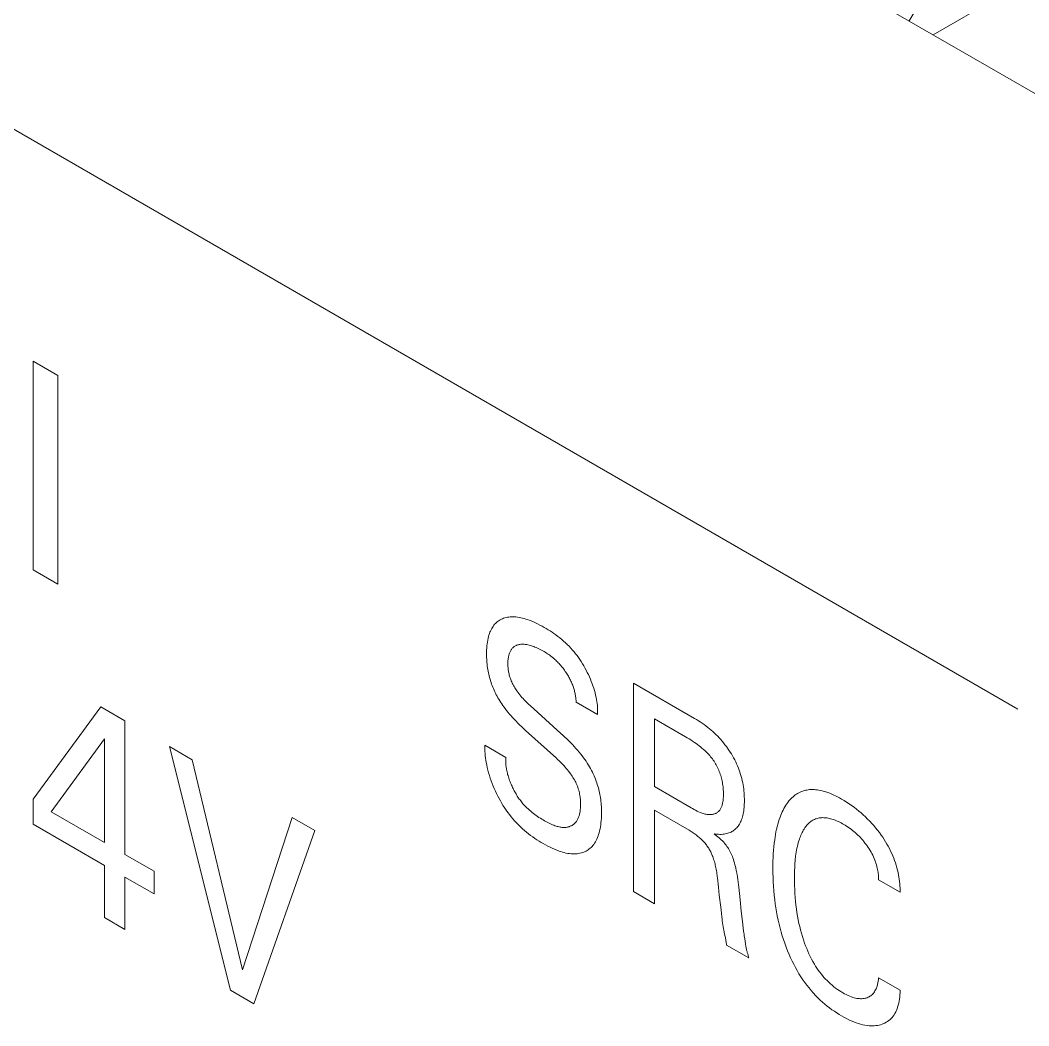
# Model space of a CAD drawing. Header units: inches. Extents: x 67578 to 72421, y -34894 to -31675.
# Drawn here: x 69247.18 to 69257.87, y -33300.8 to -33290.14 of the extents above; entities that cross this region are included whole.
import ezdxf

# ---------------------------------------------------------------- set-up
doc = ezdxf.new("R2010")
doc.units = ezdxf.units.IN
doc.header["$MEASUREMENT"] = 0

# ---------------------------------------------------------------- blocks, each defined once
blk = doc.blocks.new('ET200S')
at = {"lineweight": 0}
for p, q in [((79.1105, 33.7746), (69.7403, 39.1844)), ((75.7689, 31.5398), (65.8223, 37.2823)), ((75.2032, 36.0304), (76.3531, 36.6942)), ((75.1325, 36.2753), (75.0441, 36.1223)), ((69.2105, 32.4684), (69.2105, 33.8565)), ((69.2105, 33.8565), (69.3749, 33.7616)), ((69.3749, 33.7616), (69.3749, 32.3735)), ((69.3749, 32.3735), (69.2105, 32.4684)), ((73.2083, 30.3257), (73.2083, 31.7138)), ((73.2083, 31.7138), (73.6153, 31.4788)), ((72.9686, 31.5049), (72.8267, 31.5869)), ((69.2103, 30.9418), (69.6608, 31.5553)), ((69.6608, 31.5553), (69.8222, 31.462)), ((72.5196, 31.5644), (72.7253, 31.3788)), ((69.8222, 31.462), (69.8222, 30.5727)), ((73.3481, 31.4757), (73.3481, 31.0242)), ((73.5544, 31.3566), (73.3481, 31.4757)), ((72.6949, 31.2134), (72.4892, 31.399)), ((69.6854, 31.3433), (69.3298, 30.857)), ((69.6854, 30.6518), (69.6854, 31.3433)), ((70.5239, 29.6689), (70.1184, 31.291)), ((70.1184, 31.291), (70.2698, 31.2037)), ((72.2184, 31.2996), (72.3589, 31.2185)), ((70.2698, 31.2037), (70.6043, 29.8044)), ((73.3481, 31.0242), (73.5914, 30.8837)), ((69.2103, 30.7745), (69.2103, 30.9418)), ((69.3298, 30.857), (69.6854, 30.6518)), ((73.3481, 30.8668), (73.3481, 30.2451)), ((73.5783, 30.7338), (73.3481, 30.8668)), ((69.6854, 30.5003), (69.2103, 30.7745)), ((70.6043, 29.8044), (70.9345, 30.8199)), ((70.9345, 30.8199), (71.0859, 30.7325)), ((71.0859, 30.7325), (70.6804, 29.5786)), ((69.8222, 30.5727), (70.0156, 30.4611)), ((69.6854, 30.153), (69.6854, 30.5003)), ((70.0156, 30.4611), (70.0156, 30.3096)), ((69.8222, 30.4212), (69.8222, 30.074)), ((70.0156, 30.3096), (69.8222, 30.4212)), ((73.7739, 30.3544), (73.7673, 30.4162)), ((74.9839, 30.3208), (74.8405, 30.4035)), ((73.3481, 30.2451), (73.2083, 30.3257)), ((69.8222, 30.074), (69.6854, 30.153)), ((73.9339, 30.1272), (73.9419, 30.0616)), ((73.9759, 29.8836), (73.8274, 29.9693)), ((73.9539, 29.9781), (73.9489, 30.0107)), ((74.8405, 29.7513), (74.9839, 29.6685)), ((70.6804, 29.5786), (70.5239, 29.6689))]:
    blk.add_line(p, q, dxfattribs=at)
for points in [[(72.9686, 31.5049), (72.9693, 31.5167), (72.9695, 31.5287), (72.9693, 31.541), (72.9687, 31.5534), (72.9677, 31.5661), (72.9662, 31.5789), (72.9644, 31.5919), (72.9622, 31.6051), (72.9597, 31.6184), (72.9564, 31.6334), (72.9526, 31.6486), (72.9484, 31.6639), (72.9437, 31.6792), (72.9387, 31.6945), (72.9332, 31.7099), (72.9274, 31.7252), (72.9211, 31.7406), (72.9146, 31.7555), (72.9078, 31.7704), (72.9006, 31.7852), (72.8932, 31.7999), (72.8854, 31.8144), (72.8773, 31.8287), (72.8689, 31.8428), (72.8602, 31.8567), (72.8512, 31.8703), (72.842, 31.8836), (72.8326, 31.8967), (72.8229, 31.9094), (72.813, 31.9218), (72.8029, 31.9338), (72.7913, 31.9468), (72.7794, 31.9593), (72.7674, 31.9713), (72.7552, 31.9829), (72.7428, 31.994), (72.7302, 32.0048), (72.7175, 32.0151), (72.7047, 32.025), (72.6919, 32.0345), (72.6789, 32.0437), (72.6659, 32.0525), (72.6529, 32.061), (72.6398, 32.0692), (72.6268, 32.077), (72.6138, 32.0846), (72.5992, 32.0927), (72.5847, 32.1005), (72.5703, 32.1079), (72.5559, 32.1149), (72.5416, 32.1214), (72.5273, 32.1274), (72.5131, 32.1329), (72.5019, 32.1368), (72.4908, 32.1404), (72.4797, 32.1437), (72.4686, 32.1465), (72.4577, 32.149), (72.4468, 32.1511), (72.4361, 32.1527), (72.4255, 32.1539), (72.4156, 32.1547), (72.4059, 32.155), (72.3963, 32.1549), (72.3869, 32.1543), (72.3776, 32.1534), (72.3685, 32.152), (72.3596, 32.1501), (72.3509, 32.1478), (72.3432, 32.1453), (72.3357, 32.1424), (72.3284, 32.1391), (72.3213, 32.1355), (72.3144, 32.1314), (72.3077, 32.1269), (72.3013, 32.1221), (72.2952, 32.1168), (72.2893, 32.1112), (72.2837, 32.1052), (72.2784, 32.0987), (72.2733, 32.0917), (72.2686, 32.0845), (72.2641, 32.0768), (72.2599, 32.0689), (72.256, 32.0606), (72.2525, 32.052), (72.2492, 32.0431), (72.2461, 32.0339), (72.2434, 32.0245), (72.2404, 32.0125), (72.2378, 32.0001), (72.2356, 31.9874), (72.2338, 31.9744), (72.2324, 31.9611), (72.2313, 31.9476), (72.2305, 31.9339), (72.2301, 31.9199), (72.23, 31.9058)], [(72.5196, 31.5644), (72.5118, 31.5716), (72.504, 31.579), (72.4962, 31.5865), (72.4885, 31.5942), (72.4809, 31.6021), (72.4733, 31.6102), (72.4659, 31.6185), (72.4586, 31.6271), (72.4514, 31.6358), (72.4444, 31.6449), (72.4376, 31.6541), (72.4326, 31.6612), (72.4277, 31.6684), (72.4229, 31.6757), (72.4183, 31.6832), (72.4139, 31.6907), (72.4096, 31.6983), (72.4055, 31.706), (72.4016, 31.7138), (72.3979, 31.7216), (72.3945, 31.7294), (72.3913, 31.7373), (72.3883, 31.7452), (72.3858, 31.7525), (72.3836, 31.7598), (72.3815, 31.7671), (72.3797, 31.7744), (72.3781, 31.7816), (72.3767, 31.7888), (72.3755, 31.796), (72.3745, 31.8031), (72.3736, 31.8101), (72.3729, 31.8171), (72.3724, 31.824), (72.3721, 31.8309), (72.3719, 31.8376), (72.3719, 31.8446), (72.372, 31.8514), (72.3723, 31.8581), (72.3727, 31.8647), (72.3734, 31.8712), (72.3742, 31.8775), (72.3751, 31.8838), (72.3763, 31.8898), (72.3776, 31.8957), (72.3791, 31.9015), (72.3808, 31.9071), (72.3825, 31.912), (72.3843, 31.9167), (72.3863, 31.9213), (72.3884, 31.9258), (72.3907, 31.9301), (72.3932, 31.9342), (72.3957, 31.9381), (72.3985, 31.9418), (72.4014, 31.9453), (72.4044, 31.9486), (72.4076, 31.9516), (72.4111, 31.9545), (72.4146, 31.9572), (72.4183, 31.9596), (72.4222, 31.9618), (72.4262, 31.9638), (72.4303, 31.9655), (72.4345, 31.9671), (72.4388, 31.9684), (72.4432, 31.9695), (72.4477, 31.9705), (72.4523, 31.9712), (72.4578, 31.9719), (72.4633, 31.9723), (72.469, 31.9724), (72.4747, 31.9724), (72.4805, 31.9721), (72.4863, 31.9715), (72.4923, 31.9708), (72.4982, 31.9698), (72.5057, 31.9684), (72.5133, 31.9666), (72.521, 31.9646), (72.5287, 31.9623), (72.5364, 31.9597), (72.5442, 31.9569), (72.5521, 31.9539), (72.5608, 31.9502), (72.5696, 31.9463), (72.5784, 31.9422), (72.5872, 31.9378), (72.5961, 31.9332), (72.6049, 31.9283), (72.6138, 31.9233), (72.6213, 31.9187), (72.6288, 31.9141), (72.6363, 31.9092), (72.6438, 31.9041), (72.6512, 31.8988), (72.6587, 31.8933), (72.6661, 31.8875), (72.6757, 31.8796), (72.6852, 31.8712)], [(72.23, 31.9058), (72.2301, 31.8949), (72.2304, 31.8839), (72.2308, 31.8728), (72.2315, 31.8616), (72.2324, 31.8503), (72.2335, 31.8389), (72.2349, 31.8274), (72.2365, 31.8158), (72.2383, 31.8041), (72.2402, 31.7936), (72.2423, 31.783), (72.2446, 31.7724), (72.2472, 31.7616), (72.25, 31.7509), (72.253, 31.7401), (72.2562, 31.7293), (72.2597, 31.7185), (72.2634, 31.7076), (72.2672, 31.6973), (72.2712, 31.687), (72.2755, 31.6768), (72.2799, 31.6665), (72.2846, 31.6563), (72.2894, 31.6462), (72.2945, 31.6362), (72.2998, 31.6262), (72.3053, 31.6164), (72.3115, 31.6058), (72.3179, 31.5953), (72.3246, 31.585), (72.3314, 31.5748), (72.3384, 31.5647), (72.3455, 31.5549), (72.3528, 31.5451), (72.3626, 31.5324), (72.3726, 31.52), (72.3827, 31.5078), (72.3931, 31.4959), (72.4035, 31.4842), (72.4141, 31.4727), (72.4263, 31.4597), (72.4387, 31.4471), (72.4512, 31.4347), (72.4638, 31.4225), (72.4765, 31.4107), (72.4892, 31.399)], [(72.6852, 31.8712), (72.6908, 31.866), (72.6964, 31.8606), (72.702, 31.8551), (72.7075, 31.8495), (72.7129, 31.8437), (72.7184, 31.8377), (72.7237, 31.8315), (72.729, 31.8253), (72.7343, 31.8188), (72.7394, 31.8123), (72.7444, 31.8056), (72.7494, 31.7989), (72.7543, 31.792), (72.7585, 31.7857), (72.7627, 31.7793), (72.7668, 31.7729), (72.7708, 31.7664), (72.7747, 31.7598), (72.7784, 31.7532), (72.7821, 31.7465), (72.7856, 31.7397), (72.789, 31.7329), (72.7922, 31.7261), (72.7953, 31.7193), (72.7982, 31.7125), (72.801, 31.7057), (72.8036, 31.6989), (72.8061, 31.692), (72.8084, 31.6851), (72.8106, 31.6783), (72.8127, 31.6714), (72.8146, 31.6646), (72.8164, 31.6577), (72.818, 31.6511), (72.8195, 31.6444), (72.8208, 31.6378), (72.822, 31.6312), (72.8231, 31.6247), (72.824, 31.6182), (72.8248, 31.6118), (72.8255, 31.6055), (72.826, 31.5992), (72.8264, 31.593), (72.8267, 31.5869)], [(73.7449, 30.7105), (73.7549, 30.7089), (73.7648, 30.7077), (73.7745, 30.7069), (73.7842, 30.7066), (73.7933, 30.7067), (73.8024, 30.7072), (73.8112, 30.7082), (73.8199, 30.7096), (73.8282, 30.7114), (73.8364, 30.7136), (73.8443, 30.7163), (73.8521, 30.7194), (73.8581, 30.7223), (73.8641, 30.7255), (73.8698, 30.7289), (73.8754, 30.7327), (73.8808, 30.7367), (73.886, 30.7411), (73.891, 30.7458), (73.8958, 30.7507), (73.9004, 30.7559), (73.9048, 30.7615), (73.9094, 30.768), (73.9138, 30.775), (73.9179, 30.7823), (73.9216, 30.7898), (73.9252, 30.7977), (73.9284, 30.8059), (73.9313, 30.8144), (73.934, 30.8231), (73.9364, 30.8321), (73.9387, 30.8422), (73.9407, 30.8526), (73.9424, 30.8633), (73.9438, 30.8741), (73.945, 30.8852), (73.9458, 30.8965), (73.9464, 30.9079), (73.9468, 30.9195), (73.9469, 30.9312), (73.9468, 30.9439), (73.9465, 30.9567), (73.9458, 30.9696), (73.9449, 30.9826), (73.9437, 30.9958), (73.9421, 31.0092), (73.9403, 31.0226), (73.9381, 31.0362), (73.9355, 31.0499), (73.9326, 31.0637), (73.9293, 31.0776), (73.9256, 31.0916), (73.9215, 31.1056), (73.917, 31.1197), (73.9122, 31.1338), (73.9069, 31.1478), (73.9012, 31.1618), (73.8953, 31.1754), (73.889, 31.1889), (73.8823, 31.2023), (73.8753, 31.2156), (73.8679, 31.2288), (73.8603, 31.2417), (73.8523, 31.2545), (73.8441, 31.267), (73.8355, 31.2795), (73.8268, 31.2917), (73.8177, 31.3036), (73.8085, 31.3152), (73.7991, 31.3266), (73.7895, 31.3377), (73.7797, 31.3485), (73.7692, 31.3596), (73.7585, 31.3704), (73.7477, 31.3808), (73.7368, 31.3909), (73.7258, 31.4006), (73.7146, 31.41), (73.7035, 31.4191), (73.691, 31.4287), (73.6784, 31.438), (73.6658, 31.4469), (73.6532, 31.4554), (73.6406, 31.4636), (73.6279, 31.4714), (73.6153, 31.4788)], [(72.9954, 30.8579), (72.9952, 30.8691), (72.9949, 30.8804), (72.9944, 30.8918), (72.9937, 30.9033), (72.9927, 30.9149), (72.9916, 30.9266), (72.9902, 30.9384), (72.9885, 30.9503), (72.9865, 30.9623), (72.9846, 30.9731), (72.9823, 30.984), (72.9799, 30.995), (72.9772, 31.006), (72.9743, 31.017), (72.9711, 31.0281), (72.9676, 31.0393), (72.9639, 31.0504), (72.96, 31.0615), (72.9554, 31.0735), (72.9506, 31.0855), (72.9455, 31.0974), (72.9401, 31.1093), (72.9344, 31.121), (72.9284, 31.1327), (72.9222, 31.1443), (72.9157, 31.1557), (72.9082, 31.1683), (72.9004, 31.1808), (72.8924, 31.193), (72.8841, 31.205), (72.8756, 31.2168), (72.8669, 31.2284), (72.8567, 31.2414), (72.8464, 31.2542), (72.8359, 31.2667), (72.8252, 31.279), (72.8144, 31.291), (72.8034, 31.3028), (72.7906, 31.3161), (72.7778, 31.3291), (72.7648, 31.3419), (72.7517, 31.3545), (72.7385, 31.3667), (72.7253, 31.3788)], [(73.5544, 31.3566), (73.5663, 31.3496), (73.5782, 31.3424), (73.5901, 31.335), (73.6019, 31.3273), (73.6138, 31.3193), (73.6256, 31.311), (73.6353, 31.3039), (73.6451, 31.2965), (73.6548, 31.2889), (73.6644, 31.2809), (73.674, 31.2727), (73.6835, 31.2641), (73.6902, 31.2578), (73.6968, 31.2514), (73.7033, 31.2447), (73.7097, 31.2378), (73.716, 31.2307), (73.7222, 31.2234), (73.7282, 31.2159), (73.7338, 31.2085), (73.7393, 31.2009), (73.7446, 31.1931), (73.7497, 31.1852), (73.7546, 31.1772), (73.7593, 31.169), (73.7638, 31.1607), (73.7681, 31.1523), (73.7721, 31.1438), (73.776, 31.1348), (73.7797, 31.1259), (73.7831, 31.1168), (73.7863, 31.1078), (73.7892, 31.0988), (73.7918, 31.0898), (73.7943, 31.0808), (73.7964, 31.0719), (73.7984, 31.063), (73.8004, 31.0527), (73.8022, 31.0425), (73.8036, 31.0324), (73.8048, 31.0224), (73.8057, 31.0124), (73.8064, 31.0026), (73.8069, 30.9929), (73.8071, 30.9832), (73.8072, 30.9736), (73.807, 30.9647), (73.8067, 30.956), (73.8062, 30.9474), (73.8055, 30.9389), (73.8046, 30.9305), (73.8034, 30.9224), (73.8019, 30.9145), (73.8007, 30.9092), (73.7994, 30.9039), (73.798, 30.8989), (73.7964, 30.8939), (73.7946, 30.8892), (73.7926, 30.8846), (73.7906, 30.8802), (73.7883, 30.876), (73.7858, 30.872), (73.7832, 30.8683), (73.7804, 30.8647), (73.7774, 30.8614), (73.7742, 30.8584), (73.7709, 30.8555), (73.7674, 30.8529), (73.7638, 30.8505), (73.76, 30.8483), (73.7561, 30.8463), (73.7521, 30.8446), (73.7479, 30.843), (73.7436, 30.8417), (73.7393, 30.8406), (73.7348, 30.8397), (73.7302, 30.839), (73.7256, 30.8385), (73.7209, 30.8382), (73.7161, 30.8382), (73.7113, 30.8383), (73.705, 30.8388), (73.6986, 30.8396), (73.6922, 30.8407), (73.6857, 30.8421), (73.6792, 30.8438), (73.6726, 30.8457), (73.6659, 30.8479), (73.6592, 30.8503), (73.6525, 30.8529), (73.6423, 30.8572), (73.6322, 30.8619), (73.622, 30.867), (73.6117, 30.8723), (73.6015, 30.8779), (73.5914, 30.8837)], [(72.2184, 31.2996), (72.2181, 31.2862), (72.2182, 31.2724), (72.2187, 31.2584), (72.2197, 31.2441), (72.2211, 31.2296), (72.2229, 31.2149), (72.2251, 31.1999), (72.2277, 31.1848), (72.2307, 31.1695), (72.2346, 31.1522), (72.2389, 31.1347), (72.2437, 31.117), (72.249, 31.0994), (72.2547, 31.0816), (72.2609, 31.0639), (72.2675, 31.0461), (72.2745, 31.0284), (72.2816, 31.0115), (72.289, 30.9947), (72.2968, 30.9781), (72.305, 30.9615), (72.3135, 30.9452), (72.3224, 30.929), (72.3315, 30.9131), (72.341, 30.8975), (72.3508, 30.8821), (72.3609, 30.867), (72.3713, 30.8522), (72.382, 30.8378), (72.3929, 30.8238), (72.4041, 30.8103), (72.4164, 30.7961), (72.4291, 30.7824), (72.442, 30.7693), (72.4551, 30.7566), (72.4684, 30.7443), (72.4818, 30.7326), (72.4955, 30.7212), (72.5092, 30.7103), (72.5231, 30.6999), (72.5371, 30.6898), (72.5511, 30.6801), (72.5651, 30.6708), (72.5792, 30.6619), (72.5932, 30.6534), (72.6073, 30.6452), (72.6225, 30.6366), (72.6377, 30.6285), (72.6529, 30.6208), (72.6679, 30.6137), (72.6829, 30.607), (72.6979, 30.6009), (72.7127, 30.5955), (72.7244, 30.5916), (72.7359, 30.5881), (72.7474, 30.585), (72.7588, 30.5824), (72.7701, 30.5802), (72.7813, 30.5785), (72.7924, 30.5773), (72.8033, 30.5766), (72.8134, 30.5765), (72.8233, 30.5768), (72.8331, 30.5775), (72.8427, 30.5788), (72.852, 30.5806), (72.8612, 30.5828), (72.8701, 30.5855), (72.8788, 30.5888), (72.8864, 30.5921), (72.8937, 30.5958), (72.9008, 30.5999), (72.9077, 30.6044), (72.9143, 30.6093), (72.9207, 30.6146), (72.9268, 30.6202), (72.9327, 30.6263), (72.9383, 30.6327), (72.9436, 30.6395), (72.9494, 30.6478), (72.9548, 30.6566), (72.9598, 30.6659), (72.9645, 30.6755), (72.9687, 30.6856), (72.9727, 30.696), (72.9763, 30.7067), (72.9795, 30.7178), (72.9824, 30.7292), (72.9854, 30.7424), (72.9879, 30.7559), (72.99, 30.7697), (72.9918, 30.7838), (72.9932, 30.7982), (72.9943, 30.8128), (72.995, 30.8276), (72.9953, 30.8427), (72.9954, 30.8579)], [(72.4975, 30.8839), (72.4911, 30.8903), (72.4848, 30.8969), (72.4786, 30.9037), (72.4725, 30.9107), (72.4675, 30.9167), (72.4625, 30.9228), (72.4577, 30.929), (72.4529, 30.9354), (72.4482, 30.9419), (72.4436, 30.9485), (72.4391, 30.9552), (72.4347, 30.962), (72.4304, 30.9689), (72.4261, 30.9759), (72.422, 30.983), (72.418, 30.9901), (72.414, 30.9974), (72.4102, 31.0046), (72.4065, 31.012), (72.4029, 31.0194), (72.3994, 31.0268), (72.3961, 31.0343), (72.3928, 31.0418), (72.3897, 31.0493), (72.3865, 31.0574), (72.3834, 31.0655), (72.3805, 31.0736), (72.3778, 31.0817), (72.3752, 31.0898), (72.3728, 31.0979), (72.3705, 31.106), (72.3684, 31.114), (72.3665, 31.122), (72.3648, 31.1299), (72.3632, 31.1378), (72.362, 31.1444), (72.361, 31.151), (72.3601, 31.1575), (72.3593, 31.1639), (72.3587, 31.1703), (72.3582, 31.1766), (72.3578, 31.1829), (72.3576, 31.189), (72.3576, 31.1951), (72.3577, 31.2011), (72.3579, 31.207), (72.3583, 31.2128), (72.3589, 31.2185)], [(72.6949, 31.2134), (72.7034, 31.2056), (72.7119, 31.1977), (72.7203, 31.1895), (72.7287, 31.1812), (72.7369, 31.1727), (72.7451, 31.164), (72.7532, 31.155), (72.7612, 31.1458), (72.769, 31.1364), (72.7767, 31.1267), (72.7842, 31.1167), (72.7896, 31.1091), (72.7949, 31.1015), (72.8001, 31.0937), (72.8051, 31.0858), (72.81, 31.0777), (72.8146, 31.0696), (72.8191, 31.0614), (72.8234, 31.0532), (72.8274, 31.0449), (72.8311, 31.0366), (72.8346, 31.0282), (72.8378, 31.0198), (72.8409, 31.0108), (72.8436, 31.0019), (72.846, 30.9929), (72.8481, 30.984), (72.8499, 30.9751), (72.8515, 30.9662), (72.8527, 30.9574), (72.8538, 30.9487), (72.8546, 30.94), (72.8552, 30.9314), (72.8556, 30.9228), (72.8559, 30.9142), (72.856, 30.9056), (72.8559, 30.8971), (72.8555, 30.8888), (72.855, 30.8806), (72.8543, 30.8725), (72.8534, 30.8646), (72.8523, 30.8569), (72.8509, 30.8494), (72.8496, 30.8434), (72.8482, 30.8375), (72.8466, 30.8318), (72.8449, 30.8263), (72.843, 30.8209), (72.8409, 30.8156), (72.8387, 30.8106), (72.8363, 30.8057), (72.8337, 30.8011), (72.831, 30.7966), (72.828, 30.7923), (72.8251, 30.7884), (72.822, 30.7847), (72.8187, 30.7812), (72.8153, 30.7779), (72.8118, 30.7748), (72.8081, 30.7719), (72.8043, 30.7692), (72.8003, 30.7667), (72.7963, 30.7644), (72.7921, 30.7623), (72.7878, 30.7603), (72.7834, 30.7586), (72.779, 30.7571), (72.7744, 30.7558), (72.7697, 30.7547), (72.765, 30.7538), (72.7601, 30.7531), (72.7552, 30.7526), (72.7503, 30.7523), (72.7452, 30.7522), (72.7389, 30.7524), (72.7325, 30.7529), (72.726, 30.7538), (72.7194, 30.7549), (72.7127, 30.7563), (72.706, 30.7579), (72.6992, 30.7598), (72.6924, 30.762), (72.6855, 30.7644), (72.6785, 30.767), (72.6698, 30.7705), (72.661, 30.7744), (72.6521, 30.7785), (72.6432, 30.7829), (72.6342, 30.7875), (72.6253, 30.7924), (72.6163, 30.7974), (72.6073, 30.8026), (72.5978, 30.8082), (72.5884, 30.8139), (72.579, 30.8199), (72.5697, 30.826), (72.5604, 30.8323), (72.5511, 30.8389), (72.5419, 30.8457), (72.5328, 30.8528), (72.5238, 30.8601), (72.5149, 30.8678), (72.5061, 30.8757), (72.4975, 30.8839)], [(74.9839, 30.3208), (74.9839, 30.3346), (74.9836, 30.3486), (74.9829, 30.363), (74.9817, 30.3775), (74.9802, 30.3923), (74.9782, 30.4073), (74.9759, 30.4224), (74.9731, 30.4377), (74.9699, 30.4531), (74.9662, 30.4689), (74.9621, 30.4848), (74.9575, 30.5007), (74.9525, 30.5166), (74.9471, 30.5325), (74.9411, 30.5484), (74.9348, 30.5642), (74.9279, 30.58), (74.9205, 30.5958), (74.9127, 30.6114), (74.9045, 30.6269), (74.8958, 30.6423), (74.8868, 30.6574), (74.8775, 30.6723), (74.8678, 30.687), (74.8579, 30.7014), (74.846, 30.7179), (74.8337, 30.734), (74.8211, 30.7496), (74.8083, 30.7648), (74.7952, 30.7796), (74.7819, 30.7939), (74.7676, 30.8086), (74.7531, 30.8227), (74.7385, 30.8362), (74.7237, 30.8493), (74.7088, 30.8619), (74.6938, 30.874), (74.6772, 30.8867), (74.6606, 30.8988), (74.6439, 30.9103), (74.6272, 30.9213), (74.6104, 30.9317), (74.5936, 30.9416), (74.5806, 30.9488), (74.5675, 30.9558), (74.5545, 30.9624), (74.5415, 30.9686), (74.5286, 30.9744), (74.5157, 30.9798), (74.5029, 30.9847), (74.4901, 30.9891), (74.4774, 30.993), (74.4648, 30.9964), (74.4524, 30.9993), (74.4419, 31.0012), (74.4316, 31.0028), (74.4213, 31.0039), (74.4112, 31.0046), (74.4012, 31.0049), (74.3913, 31.0048), (74.3816, 31.0042), (74.3721, 31.0033), (74.3627, 31.0019), (74.3535, 31), (74.3446, 30.9978), (74.3358, 30.9951), (74.3268, 30.9918), (74.3181, 30.9881), (74.3097, 30.9839), (74.3014, 30.9793), (74.2934, 30.9743), (74.2856, 30.9689), (74.2781, 30.9631), (74.2708, 30.9569), (74.2637, 30.9504), (74.2569, 30.9436), (74.2502, 30.9365), (74.2438, 30.929), (74.2365, 30.9198), (74.2296, 30.9103), (74.2229, 30.9003), (74.2165, 30.89), (74.2104, 30.8794), (74.2046, 30.8684), (74.1991, 30.8571), (74.1939, 30.8455), (74.189, 30.8337), (74.1843, 30.8215), (74.1789, 30.8061), (74.1738, 30.7903), (74.1692, 30.7742), (74.1649, 30.7577), (74.161, 30.7409), (74.1574, 30.7238), (74.1541, 30.7064), (74.1512, 30.6888), (74.1486, 30.671), (74.1456, 30.6478), (74.1431, 30.6243), (74.1411, 30.6004), (74.1394, 30.5763), (74.1382, 30.5519), (74.1373, 30.5273), (74.1368, 30.5025), (74.1367, 30.4774)], [(74.2852, 30.5337), (74.2882, 30.5616), (74.29, 30.5749), (74.2921, 30.5881), (74.2943, 30.6011), (74.2968, 30.6139), (74.2995, 30.6265), (74.3024, 30.6389), (74.3056, 30.651), (74.3091, 30.6629), (74.3129, 30.6746), (74.3161, 30.6837), (74.3195, 30.6927), (74.323, 30.7014), (74.3268, 30.7099), (74.3308, 30.7183), (74.335, 30.7264), (74.3394, 30.7342), (74.344, 30.7418), (74.3488, 30.7492), (74.3539, 30.7563), (74.3581, 30.7617), (74.3624, 30.7669), (74.3668, 30.7719), (74.3714, 30.7767), (74.3762, 30.7813), (74.3811, 30.7857), (74.3862, 30.7898), (74.3914, 30.7937), (74.3967, 30.7973), (74.4023, 30.8006), (74.4079, 30.8037), (74.4138, 30.8065), (74.4198, 30.809), (74.4256, 30.811), (74.4316, 30.8128), (74.4377, 30.8143), (74.4439, 30.8156), (74.4503, 30.8165), (74.4567, 30.8172), (74.4633, 30.8177), (74.4699, 30.8178), (74.4767, 30.8177), (74.4835, 30.8173), (74.4905, 30.8166), (74.4975, 30.8157), (74.5045, 30.8145), (74.5129, 30.8127), (74.5213, 30.8106), (74.5298, 30.8082), (74.5384, 30.8054), (74.547, 30.8023), (74.5556, 30.7989), (74.5643, 30.7952), (74.573, 30.7913), (74.5818, 30.787), (74.5905, 30.7825), (74.5993, 30.7778), (74.6081, 30.7728), (74.618, 30.767), (74.6278, 30.7608), (74.6377, 30.7543), (74.6475, 30.7476), (74.6572, 30.7404), (74.667, 30.7329), (74.6759, 30.7257), (74.6847, 30.7182), (74.6935, 30.7104), (74.7021, 30.7023), (74.7107, 30.6939), (74.7191, 30.6851), (74.7271, 30.6765), (74.7349, 30.6676), (74.7425, 30.6584), (74.75, 30.649), (74.7573, 30.6393), (74.7645, 30.6294), (74.7713, 30.6195), (74.7779, 30.6095), (74.7842, 30.5992), (74.7903, 30.5888), (74.7961, 30.5783), (74.8016, 30.5676), (74.8067, 30.5568), (74.8114, 30.5462), (74.8157, 30.5354), (74.8197, 30.5246), (74.8233, 30.5138), (74.8266, 30.503), (74.8295, 30.4923), (74.8321, 30.4815), (74.834, 30.4725), (74.8357, 30.4635), (74.8371, 30.4545), (74.8383, 30.4457), (74.8392, 30.437), (74.8399, 30.4284), (74.8403, 30.4199), (74.8406, 30.4117), (74.8405, 30.4035)], [(73.5783, 30.7338), (73.5851, 30.7299), (73.5918, 30.7258), (73.5986, 30.7215), (73.6053, 30.7171), (73.6121, 30.7126), (73.6188, 30.7078), (73.6255, 30.7029), (73.6322, 30.6978), (73.6378, 30.6934), (73.6434, 30.6888), (73.6489, 30.6841), (73.6544, 30.6792), (73.6599, 30.6741), (73.6653, 30.6689), (73.6706, 30.6634), (73.6759, 30.6579), (73.6804, 30.6528), (73.6848, 30.6476), (73.6892, 30.6423), (73.6935, 30.6369), (73.6977, 30.6313), (73.7017, 30.6256), (73.7056, 30.6198), (73.7094, 30.6139), (73.7129, 30.6081), (73.7162, 30.6022), (73.7194, 30.5962), (73.7225, 30.5902), (73.7254, 30.5841), (73.7282, 30.578), (73.7308, 30.5718), (73.7334, 30.5656), (73.7358, 30.5594), (73.7388, 30.5511), (73.7417, 30.5428), (73.7443, 30.5346), (73.7468, 30.5263), (73.7491, 30.5181), (73.7513, 30.5098), (73.7533, 30.5017), (73.7551, 30.4935), (73.7572, 30.4837), (73.7591, 30.4739), (73.7608, 30.4641), (73.7624, 30.4544), (73.7638, 30.4448), (73.7651, 30.4352), (73.7663, 30.4256), (73.7673, 30.4162)], [(73.9339, 30.1272), (73.926, 30.1951), (73.9178, 30.2707), (73.9136, 30.3123), (73.9093, 30.3539), (73.9074, 30.3708), (73.9054, 30.3879), (73.9031, 30.405), (73.9007, 30.4221), (73.8979, 30.4394), (73.8948, 30.4568), (73.8925, 30.4685), (73.89, 30.4804), (73.8872, 30.4922), (73.8843, 30.5041), (73.881, 30.5161), (73.8774, 30.5281), (73.8735, 30.5402), (73.8703, 30.5495), (73.8669, 30.5588), (73.8632, 30.5681), (73.8593, 30.5773), (73.855, 30.5864), (73.8504, 30.5953), (73.8455, 30.6041), (73.8409, 30.6119), (73.8359, 30.6194), (73.8308, 30.6268), (73.8254, 30.634), (73.8199, 30.6409), (73.8134, 30.6486), (73.8068, 30.6559), (73.8001, 30.663), (73.7933, 30.6698), (73.7863, 30.6764), (73.7781, 30.6837), (73.7699, 30.6908), (73.7616, 30.6976), (73.7532, 30.7042), (73.7449, 30.7105)], [(74.8405, 29.7513), (74.8393, 29.7396), (74.8376, 29.7282), (74.8355, 29.717), (74.833, 29.7062), (74.83, 29.6958), (74.8265, 29.6858), (74.8235, 29.6784), (74.8202, 29.6712), (74.8166, 29.6644), (74.8126, 29.658), (74.8084, 29.6519), (74.8039, 29.6463), (74.799, 29.6411), (74.7939, 29.6363), (74.7886, 29.6321), (74.7829, 29.6282), (74.777, 29.6248), (74.7709, 29.6218), (74.7645, 29.6192), (74.758, 29.617), (74.7509, 29.6151), (74.7436, 29.6137), (74.7361, 29.6128), (74.7284, 29.6123), (74.7206, 29.6122), (74.7126, 29.6126), (74.7042, 29.6134), (74.6956, 29.6148), (74.687, 29.6165), (74.6782, 29.6187), (74.6694, 29.6213), (74.6605, 29.6243), (74.6488, 29.6288), (74.6371, 29.6338), (74.6253, 29.6394), (74.6134, 29.6456), (74.6016, 29.6522), (74.5898, 29.6592), (74.578, 29.6667), (74.5662, 29.6747), (74.5545, 29.6831), (74.5428, 29.692), (74.5313, 29.7014), (74.5199, 29.7113), (74.5086, 29.7217), (74.4974, 29.7326), (74.4871, 29.7434), (74.477, 29.7546), (74.4671, 29.7662), (74.4574, 29.7781), (74.4479, 29.7904), (74.4387, 29.803), (74.4298, 29.8159), (74.4212, 29.829), (74.413, 29.8424), (74.4032, 29.8592), (74.394, 29.8762), (74.3852, 29.8934), (74.3769, 29.9109), (74.3691, 29.9284), (74.3617, 29.9461), (74.3547, 29.9638), (74.3481, 29.9815), (74.3404, 30.0037), (74.3333, 30.0259), (74.3268, 30.048), (74.3208, 30.07), (74.3153, 30.092), (74.3103, 30.1138), (74.3052, 30.1385), (74.3007, 30.1629), (74.2967, 30.1872), (74.2932, 30.2114), (74.2902, 30.2353), (74.2876, 30.2591), (74.2852, 30.286), (74.2832, 30.3127), (74.2818, 30.3392), (74.2808, 30.3655), (74.2802, 30.3915), (74.28, 30.4172), (74.2803, 30.441), (74.2808, 30.4646), (74.2818, 30.4879), (74.2833, 30.511), (74.2852, 30.5337)], [(74.1367, 30.4774), (74.1369, 30.4487), (74.1375, 30.4198), (74.1387, 30.3907), (74.1403, 30.3613), (74.1425, 30.3316), (74.1453, 30.3016), (74.1486, 30.2714), (74.1521, 30.2448), (74.1561, 30.2179), (74.1606, 30.1909), (74.1657, 30.1637), (74.1714, 30.1363), (74.1777, 30.1088), (74.1846, 30.0811), (74.1914, 30.0563), (74.1988, 30.0314), (74.2067, 30.0064), (74.2152, 29.9814), (74.2244, 29.9564), (74.2341, 29.9314), (74.2446, 29.9065), (74.2542, 29.8848), (74.2644, 29.8632), (74.2751, 29.8418), (74.2863, 29.8206), (74.298, 29.7997), (74.3102, 29.779), (74.3229, 29.7588), (74.3361, 29.7389), (74.3494, 29.7201), (74.3631, 29.7017), (74.3772, 29.6839), (74.3917, 29.6665), (74.4065, 29.6497), (74.4215, 29.6335), (74.4369, 29.6178), (74.4525, 29.6028), (74.4677, 29.5889), (74.4831, 29.5756), (74.4987, 29.5629), (74.5144, 29.5508), (74.5301, 29.5393), (74.5459, 29.5283), (74.5618, 29.5178), (74.5777, 29.5078), (74.5936, 29.4984), (74.61, 29.4892), (74.6263, 29.4806), (74.6426, 29.4725), (74.6588, 29.4651), (74.675, 29.4583), (74.6911, 29.4523), (74.706, 29.4473), (74.7207, 29.443), (74.7353, 29.4393), (74.7497, 29.4363), (74.764, 29.4341), (74.778, 29.4326), (74.7895, 29.432), (74.8008, 29.4318), (74.8119, 29.4323), (74.8228, 29.4332), (74.8336, 29.4347), (74.844, 29.4368), (74.8543, 29.4394), (74.8642, 29.4425), (74.8738, 29.4462), (74.8831, 29.4504), (74.8921, 29.4552), (74.9007, 29.4606), (74.909, 29.4666), (74.9169, 29.4732), (74.9244, 29.4804), (74.9313, 29.4881), (74.9377, 29.4963), (74.9438, 29.5052), (74.9494, 29.5145), (74.9546, 29.5244), (74.9593, 29.5347), (74.9637, 29.5455), (74.9676, 29.5567), (74.9713, 29.5694), (74.9746, 29.5825), (74.9774, 29.596), (74.9797, 29.6099), (74.9815, 29.6241), (74.9828, 29.6386), (74.9836, 29.6535), (74.9839, 29.6685)], [(73.7739, 30.3544), (73.7767, 30.3279), (73.7797, 30.3014), (73.789, 30.2216)], [(73.789, 30.2216), (73.7935, 30.1819), (73.7964, 30.156)], [(73.7964, 30.156), (73.7979, 30.1431), (73.7996, 30.1302), (73.8013, 30.1173), (73.8032, 30.1045), (73.8052, 30.0917), (73.8074, 30.079), (73.8099, 30.0664), (73.8113, 30.0597), (73.8128, 30.0531), (73.8172, 30.0331)], [(73.8172, 30.0331), (73.8187, 30.0263), (73.8201, 30.0195), (73.8215, 30.0127), (73.8228, 30.0057), (73.824, 29.9987), (73.8251, 29.9916), (73.826, 29.9843), (73.8268, 29.9768), (73.8274, 29.9693)], [(73.9489, 30.0107), (73.9459, 30.0311), (73.9445, 30.0413), (73.9431, 30.0515), (73.9419, 30.0616)], [(73.9662, 29.921), (73.9653, 29.9242), (73.9643, 29.9274), (73.9634, 29.9307), (73.9619, 29.9365), (73.9605, 29.9424), (73.9592, 29.9483), (73.958, 29.9542), (73.9569, 29.9602), (73.9558, 29.9661), (73.9549, 29.9721), (73.9539, 29.9781)], [(73.9759, 29.8836), (73.9753, 29.8873), (73.9745, 29.8909), (73.9738, 29.8944), (73.9729, 29.8979), (73.972, 29.9013), (73.9711, 29.9047), (73.9702, 29.908), (73.9692, 29.9113), (73.9662, 29.921)]]:
    blk.add_lwpolyline(points, dxfattribs=at)

msp = doc.modelspace()

# ---------------------------------------------------------------- block references
at = {"xscale": 1.59100124616462, "yscale": 1.59100124616462, "zscale": 1.59100124616462}
msp.add_blockref('ET200S', (69137.204, -33347.624), dxfattribs=at)

doc.saveas('drawing.dxf')
